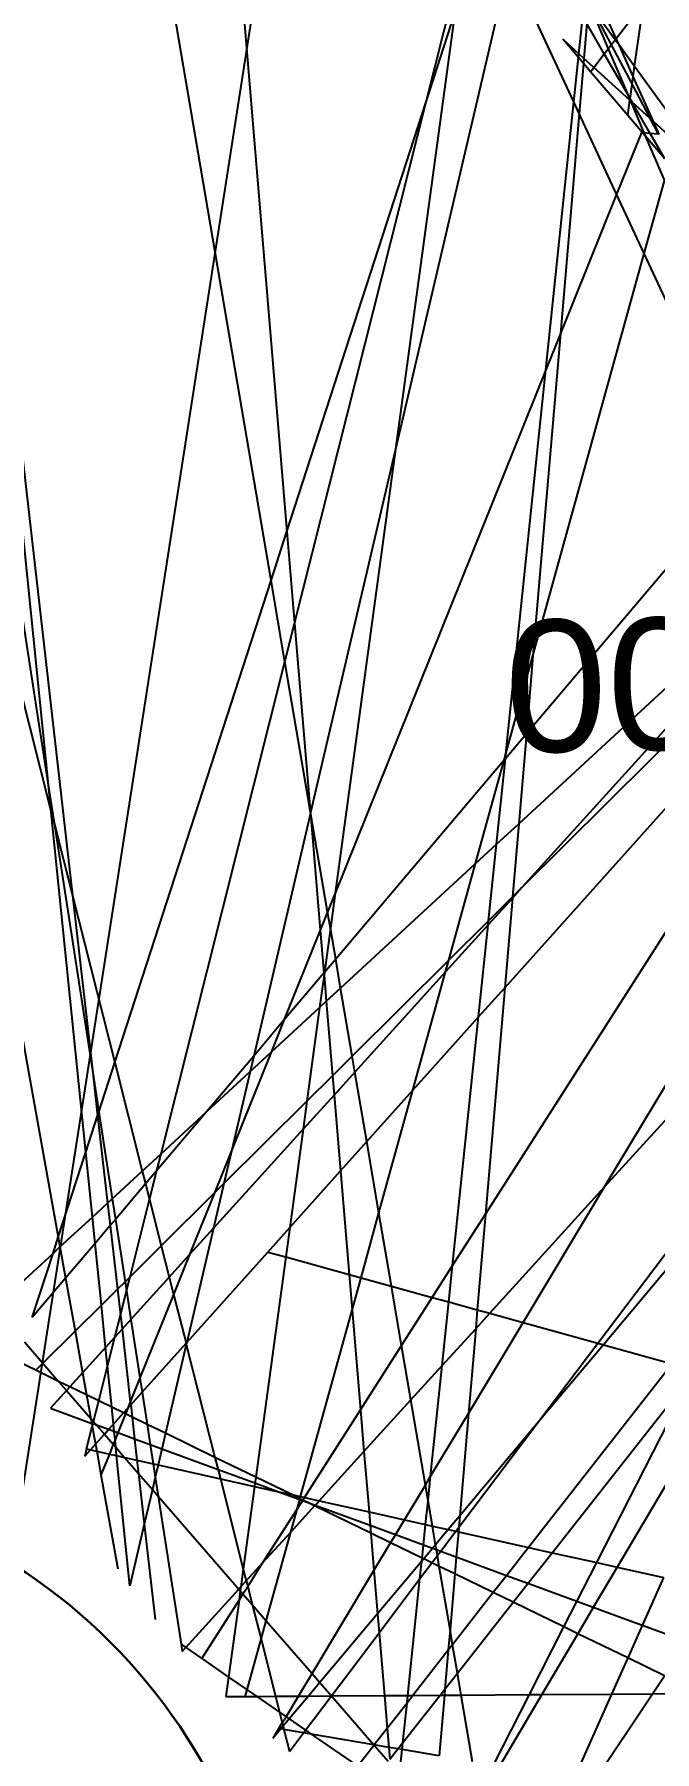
# Model space of a CAD drawing. Header units: metres. Extents: x 0 to 1324930, y 0 to 1631912.
# Drawn here: x 253727.38 to 253732.08, y 1630691.54 to 1630704.57 of the extents above; entities that cross this region are included whole.
import ezdxf
from ezdxf.enums import TextEntityAlignment as Align

# ---------------------------------------------------------------- set-up
doc = ezdxf.new("R2010")
doc.units = ezdxf.units.M
doc.header["$MEASUREMENT"] = 0
for name, color, linetype in [('A_revoir_geometrie_aberrante', 7, 'Continuous'), ('A_revoir_niveau_0', 7, 'Continuous'), ('limites_parcelles', 7, 'Continuous'), ('numero_parcelle', 7, 'Continuous')]:
    doc.layers.add(name, color=color, linetype=linetype)
doc.styles.add('Style-Arial', font='arial.ttf')

msp = doc.modelspace()

# ---------------------------------------------------------------- linework, layer by layer
at = {"layer": 'A_revoir_geometrie_aberrante'}
msp.add_line((253747.95549, 1630826.37614), (0, 0), dxfattribs=at)
at = {"layer": 'A_revoir_niveau_0', "color": 2, "lineweight": 30}
msp.add_circle((253724.90008, 1630689.32329), 4.31659, dxfattribs=at)
at = {"layer": 'limites_parcelles'}
for p, q in [((253725.95926, 1630708.72416), (253727.48991, 1630698.82619)), ((253729.17183, 1630700.42769), (253727.83658, 1630708.25913)), ((253728.68531, 1630708.04889), (253729.29207, 1630700.79901)), ((253725.69136, 1630705.8288), (253727.5584, 1630695.44537)), ((253725.69136, 1630705.8288), (253727.50563, 1630698.67129)), ((253727.48991, 1630698.82619), (253726.80373, 1630705.58878)), ((253726.80373, 1630705.58878), (253727.66616, 1630698.03794)), ((253730.97736, 1630705.11167), (253730.11549, 1630701.4228)), ((253730.34703, 1630704.05676), (253730.62166, 1630705.1471)), ((253731.46686, 1630704.05712), (253730.97736, 1630705.11167)), ((253731.58307, 1630704.79729), (253731.72701, 1630704.45953)), ((253731.60107, 1630704.77446), (253731.75062, 1630704.49018)), ((253731.78005, 1630704.52839), (253731.60107, 1630704.77446)), ((253730.56491, 1630704.72961), (253730.11549, 1630701.4228)), ((253730.34703, 1630704.05676), (253730.56491, 1630704.72961)), ((253731.5049, 1630704.42253), (253731.53441, 1630704.70595)), ((253731.56586, 1630704.6514), (253731.5434, 1630704.38756)), ((253731.6981, 1630704.42199), (253731.56586, 1630704.6514)), ((253731.78783, 1630704.53849), (253731.68797, 1630704.76052)), ((253731.78783, 1630704.53849), (253731.90126, 1630704.68576)), ((253731.92828, 1630704.3246), (253731.97512, 1630704.65988)), ((253731.50191, 1630704.3938), (253731.38274, 1630704.53348)), ((253731.38274, 1630704.53348), (253731.5049, 1630704.42253)), ((253731.75062, 1630704.49018), (253731.78005, 1630704.52839)), ((253731.78005, 1630704.52839), (253731.78783, 1630704.53849)), ((253731.81233, 1630704.48401), (253731.78005, 1630704.52839)), ((253731.81233, 1630704.48401), (253731.78783, 1630704.53849)), ((253731.46686, 1630704.05712), (253731.50191, 1630704.3938)), ((253731.50191, 1630704.3938), (253731.5049, 1630704.42253)), ((253731.54012, 1630704.34902), (253731.50191, 1630704.3938)), ((253731.5434, 1630704.38756), (253731.5049, 1630704.42253)), ((253731.5434, 1630704.38756), (253731.54012, 1630704.34902)), ((253731.61882, 1630704.31906), (253731.5434, 1630704.38756)), ((253731.61882, 1630704.31906), (253731.6981, 1630704.42199)), ((253731.6981, 1630704.42199), (253731.72701, 1630704.45953)), ((253731.87032, 1630704.12323), (253731.6981, 1630704.42199)), ((253731.72701, 1630704.45953), (253731.75062, 1630704.49018)), ((253731.72701, 1630704.45953), (253731.87032, 1630704.12323)), ((253731.75062, 1630704.49018), (253731.90927, 1630704.1886)), ((253731.91779, 1630704.24952), (253731.81233, 1630704.48401)), ((253731.92828, 1630704.3246), (253731.81233, 1630704.48401)), ((253731.54012, 1630704.34902), (253731.50776, 1630703.96901)), ((253731.5936, 1630704.28632), (253731.54012, 1630704.34902)), ((253731.5936, 1630704.28632), (253731.61882, 1630704.31906)), ((253731.87658, 1630703.95463), (253731.5936, 1630704.28632)), ((253731.89274, 1630704.07027), (253731.61882, 1630704.31906)), ((253731.90927, 1630704.1886), (253731.91779, 1630704.24952)), ((253731.91779, 1630704.24952), (253731.92828, 1630704.3246)), ((253732.07136, 1630703.90803), (253731.91779, 1630704.24952)), ((253732.31645, 1630703.79092), (253731.92828, 1630704.3246)), ((253731.87032, 1630704.12323), (253731.89278, 1630704.07054)), ((253731.89432, 1630704.0816), (253731.87032, 1630704.12323)), ((253731.89432, 1630704.0816), (253731.90927, 1630704.1886)), ((253731.90927, 1630704.1886), (253732.04361, 1630703.93323)), ((253729.29207, 1630700.79901), (253730.34703, 1630704.05676)), ((253729.35054, 1630700.10046), (253730.34703, 1630704.05676)), ((253731.25541, 1630702.02628), (253731.46686, 1630704.05712)), ((253731.50776, 1630703.96901), (253731.46686, 1630704.05712)), ((253731.87658, 1630703.95463), (253731.89274, 1630704.07027)), ((253731.89274, 1630704.07027), (253731.89278, 1630704.07054)), ((253731.89299, 1630704.07004), (253731.89274, 1630704.07027)), ((253731.89278, 1630704.07054), (253731.89432, 1630704.0816)), ((253731.89278, 1630704.07054), (253731.89299, 1630704.07004)), ((253731.89299, 1630704.07004), (253731.99852, 1630703.82242)), ((253731.90978, 1630704.05479), (253731.89299, 1630704.07004)), ((253731.90978, 1630704.05479), (253731.89432, 1630704.0816)), ((253732.04647, 1630703.81767), (253731.90978, 1630704.05479)), ((253732.04361, 1630703.93323), (253731.90978, 1630704.05479)), ((253731.50776, 1630703.96901), (253731.36567, 1630702.30026)), ((253731.79135, 1630703.35805), (253731.50776, 1630703.96901)), ((253731.98854, 1630703.82341), (253731.87658, 1630703.95463)), ((253732.04361, 1630703.93323), (253732.10759, 1630703.81161)), ((253732.07136, 1630703.90803), (253732.04361, 1630703.93323)), ((253732.11505, 1630703.81088), (253732.07136, 1630703.90803)), ((253732.18608, 1630703.80384), (253732.07136, 1630703.90803)), ((253731.97901, 1630703.82435), (253731.79135, 1630703.35805)), ((253731.98854, 1630703.82341), (253731.97901, 1630703.82435)), ((253732.00763, 1630703.80103), (253731.98854, 1630703.82341)), ((253731.99852, 1630703.82242), (253731.98854, 1630703.82341)), ((253731.99852, 1630703.82242), (253732.00763, 1630703.80103)), ((253732.04647, 1630703.81767), (253731.99852, 1630703.82242)), ((253732.00763, 1630703.80103), (253732.15342, 1630703.45893)), ((253732.15695, 1630703.62601), (253732.00763, 1630703.80103)), ((253732.15695, 1630703.62601), (253732.04647, 1630703.81767)), ((253732.10759, 1630703.81161), (253732.04647, 1630703.81767)), ((253731.79135, 1630703.35805), (253731.36567, 1630702.30026)), ((253732.00082, 1630702.90678), (253731.79135, 1630703.35805)), ((253732.00082, 1630702.90678), (253732.15342, 1630703.45893)), ((253731.15749, 1630699.85528), (253732.00082, 1630702.90678)), ((253732.77648, 1630701.23574), (253732.00082, 1630702.90678)), ((253731.36567, 1630702.30026), (253731.15749, 1630699.85528)), ((253731.36567, 1630702.30026), (253731.25541, 1630702.02628)), ((253731.25541, 1630702.02628), (253729.65802, 1630698.05686)), ((253730.95194, 1630699.11153), (253731.25541, 1630702.02628)), ((253730.11549, 1630701.4228), (253729.47185, 1630698.66801)), ((253730.11549, 1630701.4228), (253729.65802, 1630698.05686)), ((253732.77648, 1630701.23574), (253731.10706, 1630699.263)), ((253729.17183, 1630700.42769), (253729.29207, 1630700.79901)), ((253729.29207, 1630700.79901), (253729.35054, 1630700.10046)), ((253731.04914, 1630698.58277), (253733.12031, 1630700.49501)), ((253727.98747, 1630696.77035), (253729.17183, 1630700.42769)), ((253729.27724, 1630699.80945), (253729.17183, 1630700.42769)), ((253733.16158, 1630700.4061), (253731.07293, 1630698.0977)), ((253731.07293, 1630698.0977), (253733.23562, 1630700.24658)), ((253729.27724, 1630699.80945), (253729.35054, 1630700.10046)), ((253729.35054, 1630700.10046), (253729.46905, 1630698.68445)), ((253730.94323, 1630697.33893), (253733.34244, 1630700.01646)), ((253730.95194, 1630699.11153), (253731.15749, 1630699.85528)), ((253731.15749, 1630699.85528), (253731.10706, 1630699.263)), ((253728.33774, 1630696.07942), (253729.27724, 1630699.80945)), ((253729.46905, 1630698.68445), (253729.27724, 1630699.80945)), ((253730.79697, 1630695.62127), (253733.45162, 1630699.78124)), ((253731.10706, 1630699.263), (253730.94816, 1630699.07523)), ((253731.10706, 1630699.263), (253731.04914, 1630698.58277)), ((253731.70075, 1630695.82786), (253733.72407, 1630699.19429)), ((253730.93887, 1630699.06426), (253729.66162, 1630697.55494)), ((253730.72245, 1630698.28115), (253730.93887, 1630699.06426)), ((253730.88069, 1630698.42725), (253730.94816, 1630699.07523)), ((253730.93887, 1630699.06426), (253730.95194, 1630699.11153)), ((253730.94816, 1630699.07523), (253730.93887, 1630699.06426)), ((253730.94816, 1630699.07523), (253730.95194, 1630699.11153)), ((253727.50563, 1630698.67129), (253727.48991, 1630698.82619)), ((253727.48991, 1630698.82619), (253727.52675, 1630698.58795)), ((253727.76745, 1630696.09091), (253727.50563, 1630698.67129)), ((253727.50563, 1630698.67129), (253727.52675, 1630698.58795)), ((253729.4708, 1630698.66351), (253729.04022, 1630696.82064)), ((253729.46905, 1630698.68445), (253729.4708, 1630698.66351)), ((253729.47185, 1630698.66801), (253729.46905, 1630698.68445)), ((253729.47185, 1630698.66801), (253729.4708, 1630698.66351)), ((253729.4708, 1630698.66351), (253729.54506, 1630697.77617)), ((253729.60044, 1630697.91379), (253729.47185, 1630698.66801)), ((253727.52675, 1630698.58795), (253727.81975, 1630696.69325)), ((253727.52675, 1630698.58795), (253727.66616, 1630698.03794)), ((253730.88069, 1630698.42725), (253731.04914, 1630698.58277)), ((253731.04914, 1630698.58277), (253731.00182, 1630698.02703)), ((253730.72245, 1630698.28115), (253730.88069, 1630698.42725)), ((253730.82024, 1630697.84661), (253730.88069, 1630698.42725)), ((253731.70075, 1630695.82786), (253734.07452, 1630698.43929)), ((253729.69893, 1630697.33616), (253730.72245, 1630698.28115)), ((253730.51987, 1630697.54817), (253730.72245, 1630698.28115)), ((253727.66616, 1630698.03794), (253727.81975, 1630696.69325)), ((253727.66616, 1630698.03794), (253727.98747, 1630696.77035)), ((253729.65802, 1630698.05686), (253729.60044, 1630697.91379)), ((253729.65802, 1630698.05686), (253729.62166, 1630697.78934)), ((253731.00107, 1630698.01827), (253730.81692, 1630697.81475)), ((253730.82024, 1630697.84661), (253731.00182, 1630698.02703)), ((253731.00107, 1630698.01827), (253730.94323, 1630697.33893)), ((253731.07293, 1630698.0977), (253731.00107, 1630698.01827)), ((253731.00182, 1630698.02703), (253731.00107, 1630698.01827)), ((253731.00182, 1630698.02703), (253731.07293, 1630698.0977)), ((253729.60044, 1630697.91379), (253729.54506, 1630697.77617)), ((253729.62166, 1630697.78934), (253729.60044, 1630697.91379)), ((253731.64933, 1630694.64262), (253734.13243, 1630697.93117)), ((253729.54506, 1630697.77617), (253729.26962, 1630697.09171)), ((253729.54506, 1630697.77617), (253729.5724, 1630697.44951)), ((253729.62166, 1630697.78934), (253729.57606, 1630697.45383)), ((253729.66162, 1630697.55494), (253729.62166, 1630697.78934)), ((253730.81692, 1630697.81475), (253730.49531, 1630697.4593)), ((253730.51987, 1630697.54817), (253730.82024, 1630697.84661)), ((253730.74426, 1630697.11688), (253730.81692, 1630697.81475)), ((253730.81692, 1630697.81475), (253730.82024, 1630697.84661)), ((253729.66162, 1630697.55494), (253729.57606, 1630697.45383)), ((253729.69893, 1630697.33616), (253729.66162, 1630697.55494)), ((253729.78695, 1630696.81992), (253730.51987, 1630697.54817)), ((253730.49531, 1630697.4593), (253730.51987, 1630697.54817)), ((253729.5724, 1630697.44951), (253729.26962, 1630697.09171)), ((253729.57357, 1630697.43552), (253729.54015, 1630697.18957)), ((253729.57606, 1630697.45383), (253729.5724, 1630697.44951)), ((253729.5724, 1630697.44951), (253729.57357, 1630697.43552)), ((253729.57606, 1630697.45383), (253729.57357, 1630697.43552)), ((253729.57357, 1630697.43552), (253729.59028, 1630697.23586)), ((253730.49531, 1630697.4593), (253729.80753, 1630696.69916)), ((253730.24745, 1630696.56243), (253730.49531, 1630697.4593)), ((253730.74426, 1630697.11688), (253730.94323, 1630697.33893)), ((253730.94323, 1630697.33893), (253730.79697, 1630695.62127)), ((253729.54015, 1630697.18957), (253729.59028, 1630697.23586)), ((253729.59028, 1630697.23586), (253729.69893, 1630697.33616)), ((253729.59028, 1630697.23586), (253729.63752, 1630696.67145)), ((253729.78695, 1630696.81992), (253729.69893, 1630697.33616)), ((253729.26962, 1630697.09171), (253729.04022, 1630696.82064)), ((253729.17234, 1630696.84998), (253729.54015, 1630697.18957)), ((253729.26962, 1630697.09171), (253729.17234, 1630696.84998)), ((253729.54015, 1630697.18957), (253729.44353, 1630696.4787)), ((253730.24745, 1630696.56243), (253730.74426, 1630697.11688)), ((253730.5479, 1630695.23096), (253730.74426, 1630697.11688)), ((253733.7139, 1630697.04351), (253731.69086, 1630694.63115)), ((253729.04022, 1630696.82064), (253728.68179, 1630696.39707)), ((253729.17234, 1630696.84998), (253728.87369, 1630696.10785)), ((253729.01263, 1630696.70253), (253729.17234, 1630696.84998)), ((253729.04022, 1630696.82064), (253729.01263, 1630696.70253)), ((253729.63752, 1630696.67145), (253729.78695, 1630696.81992)), ((253729.80753, 1630696.69916), (253729.78695, 1630696.81992)), ((253727.81975, 1630696.69325), (253727.85697, 1630696.36736)), ((253727.81975, 1630696.69325), (253727.86589, 1630696.3949)), ((253727.86589, 1630696.3949), (253727.98747, 1630696.77035)), ((253727.98747, 1630696.77035), (253728.19582, 1630695.94839)), ((253728.68179, 1630696.39707), (253729.01263, 1630696.70253)), ((253729.01263, 1630696.70253), (253728.87369, 1630696.10785)), ((253729.80753, 1630696.69916), (253729.64979, 1630696.52482)), ((253729.89744, 1630696.17183), (253729.80753, 1630696.69916)), ((253729.44353, 1630696.4787), (253729.63752, 1630696.67145)), ((253729.63752, 1630696.67145), (253729.64979, 1630696.52482)), ((253729.89744, 1630696.17183), (253730.24745, 1630696.56243)), ((253729.9898, 1630695.63016), (253730.24745, 1630696.56243)), ((253728.81424, 1630695.85343), (253729.44353, 1630696.4787)), ((253729.64979, 1630696.52482), (253729.41445, 1630696.26472)), ((253729.44353, 1630696.4787), (253729.41445, 1630696.26472)), ((253729.64979, 1630696.52482), (253729.69797, 1630695.94921)), ((253727.76745, 1630696.09091), (253727.85697, 1630696.36736)), ((253727.85697, 1630696.36736), (253727.86589, 1630696.3949)), ((253727.85697, 1630696.36736), (253727.93259, 1630695.70536)), ((253727.86589, 1630696.3949), (253727.96753, 1630695.73762)), ((253728.68179, 1630696.39707), (253728.30585, 1630695.95283)), ((253728.33774, 1630696.07942), (253728.68179, 1630696.39707)), ((253729.41445, 1630696.26472), (253728.73485, 1630695.51361)), ((253729.41445, 1630696.26472), (253729.31321, 1630695.51981)), ((253729.69797, 1630695.94921), (253729.89744, 1630696.17183)), ((253729.9898, 1630695.63016), (253729.89744, 1630696.17183)), ((253727.5584, 1630695.44537), (253727.76745, 1630696.09091)), ((253727.81736, 1630695.59898), (253727.76745, 1630696.09091)), ((253728.19582, 1630695.94839), (253728.33774, 1630696.07942)), ((253728.30585, 1630695.95283), (253728.33774, 1630696.07942)), ((253728.87369, 1630696.10785), (253728.74269, 1630695.78233)), ((253728.87369, 1630696.10785), (253728.81424, 1630695.85343)), ((253727.96753, 1630695.73762), (253728.19582, 1630695.94839)), ((253728.19582, 1630695.94839), (253728.22031, 1630695.85175)), ((253728.30585, 1630695.95283), (253728.22031, 1630695.85175)), ((253728.25045, 1630695.73287), (253728.30585, 1630695.95283)), ((253729.31321, 1630695.51981), (253729.69797, 1630695.94921)), ((253729.69797, 1630695.94921), (253729.76372, 1630695.16357)), ((253728.22031, 1630695.85175), (253727.99167, 1630695.58156)), ((253728.22031, 1630695.85175), (253728.25045, 1630695.73287)), ((253728.33947, 1630695.38168), (253728.74269, 1630695.78233)), ((253728.74269, 1630695.78233), (253728.55421, 1630695.31397)), ((253728.81424, 1630695.85343), (253728.73485, 1630695.51361)), ((253728.74269, 1630695.78233), (253728.81424, 1630695.85343)), ((253730.8293, 1630694.86918), (253731.70075, 1630695.82786)), ((253731.0825, 1630694.79922), (253731.70075, 1630695.82786)), ((253727.81736, 1630695.59898), (253727.93259, 1630695.70536)), ((253727.93259, 1630695.70536), (253727.96753, 1630695.73762)), ((253727.93259, 1630695.70536), (253727.95207, 1630695.53477)), ((253727.96753, 1630695.73762), (253727.99167, 1630695.58156)), ((253728.10275, 1630695.14648), (253728.25045, 1630695.73287)), ((253728.25045, 1630695.73287), (253728.33947, 1630695.38168)), ((253727.57159, 1630695.37206), (253727.81736, 1630695.59898)), ((253727.8376, 1630695.3995), (253727.81736, 1630695.59898)), ((253727.95207, 1630695.53477), (253727.8376, 1630695.3995)), ((253727.99167, 1630695.58156), (253727.95207, 1630695.53477)), ((253727.95207, 1630695.53477), (253728.00726, 1630695.05159)), ((253727.99167, 1630695.58156), (253728.06478, 1630695.10875)), ((253729.14673, 1630695.33403), (253729.31321, 1630695.51981)), ((253729.31321, 1630695.51981), (253729.28285, 1630695.29642)), ((253729.85396, 1630695.13864), (253729.9898, 1630695.63016)), ((253730.08446, 1630695.07496), (253729.9898, 1630695.63016)), ((253730.5479, 1630695.23096), (253730.79697, 1630695.62127)), ((253730.79697, 1630695.62127), (253730.73515, 1630694.89519)), ((253727.51892, 1630695.32343), (253727.5584, 1630695.44537)), ((253727.5584, 1630695.44537), (253727.57159, 1630695.37206)), ((253727.8376, 1630695.3995), (253727.61413, 1630695.13543)), ((253727.88521, 1630694.93032), (253727.8376, 1630695.3995)), ((253728.73485, 1630695.51361), (253728.53281, 1630694.64889)), ((253728.73485, 1630695.51361), (253728.55421, 1630695.31397)), ((253727.12883, 1630694.96328), (253727.51892, 1630695.32343)), ((253727.36128, 1630694.83663), (253727.51892, 1630695.32343)), ((253727.51892, 1630695.32343), (253727.57159, 1630695.37206)), ((253727.57159, 1630695.37206), (253727.61413, 1630695.13543)), ((253728.10275, 1630695.14648), (253728.33947, 1630695.38168)), ((253728.33947, 1630695.38168), (253728.39987, 1630695.14339)), ((253728.55421, 1630695.31397), (253728.39987, 1630695.14339)), ((253728.55421, 1630695.31397), (253728.43299, 1630695.01274)), ((253728.53281, 1630694.64889), (253729.14673, 1630695.33403)), ((253729.28285, 1630695.29642), (253729.05583, 1630693.62606)), ((253729.14673, 1630695.33403), (253729.28285, 1630695.29642)), ((253729.28285, 1630695.29642), (253729.76372, 1630695.16357)), ((253727.61413, 1630695.13543), (253727.36128, 1630694.83663)), ((253727.61413, 1630695.13543), (253727.68651, 1630694.7329)), ((253728.06478, 1630695.10875), (253728.10275, 1630695.14648)), ((253728.07561, 1630695.03873), (253728.10275, 1630695.14648)), ((253728.39987, 1630695.14339), (253728.10912, 1630694.82205)), ((253728.39987, 1630695.14339), (253728.43299, 1630695.01274)), ((253729.76372, 1630695.16357), (253729.7863, 1630694.89382)), ((253729.76372, 1630695.16357), (253729.85396, 1630695.13864)), ((253729.7863, 1630694.89382), (253729.85396, 1630695.13864)), ((253729.85396, 1630695.13864), (253730.08446, 1630695.07496)), ((253730.39381, 1630694.98949), (253730.5479, 1630695.23096)), ((253730.51916, 1630694.95486), (253730.5479, 1630695.23096)), ((253727.88521, 1630694.93032), (253728.00726, 1630695.05159)), ((253728.00726, 1630695.05159), (253728.06478, 1630695.10875)), ((253728.00726, 1630695.05159), (253728.02959, 1630694.85603)), ((253728.02959, 1630694.85603), (253728.07561, 1630695.03873)), ((253728.06478, 1630695.10875), (253728.07561, 1630695.03873)), ((253728.07561, 1630695.03873), (253728.10912, 1630694.82205)), ((253728.43299, 1630695.01274), (253728.17772, 1630694.37842)), ((253728.43299, 1630695.01274), (253728.52689, 1630694.64228)), ((253730.16118, 1630694.62495), (253730.08446, 1630695.07496)), ((253730.08446, 1630695.07496), (253730.39381, 1630694.98949)), ((253727.68651, 1630694.7329), (253727.88521, 1630694.93032)), ((253727.91767, 1630694.61045), (253727.88521, 1630694.93032)), ((253729.39519, 1630693.47865), (253729.7863, 1630694.89382)), ((253729.7863, 1630694.89382), (253729.84965, 1630694.13677)), ((253730.16118, 1630694.62495), (253730.39381, 1630694.98949)), ((253730.39381, 1630694.98949), (253730.51916, 1630694.95486)), ((253730.46896, 1630694.47276), (253730.51916, 1630694.95486)), ((253730.51916, 1630694.95486), (253730.73515, 1630694.89519)), ((253730.73515, 1630694.89519), (253730.72298, 1630694.7522)), ((253730.72298, 1630694.7522), (253730.8293, 1630694.86918)), ((253730.73515, 1630694.89519), (253730.8293, 1630694.86918)), ((253730.8293, 1630694.86918), (253731.0825, 1630694.79922)), ((253727.98706, 1630694.68714), (253728.02959, 1630694.85603)), ((253728.04195, 1630694.74782), (253727.98706, 1630694.68714)), ((253728.02959, 1630694.85603), (253728.04195, 1630694.74782)), ((253728.10912, 1630694.82205), (253728.04195, 1630694.74782)), ((253728.04195, 1630694.74782), (253728.10483, 1630694.1973)), ((253728.10912, 1630694.82205), (253728.17772, 1630694.37842)), ((253730.46896, 1630694.47276), (253730.72298, 1630694.7522)), ((253730.6683, 1630694.11007), (253731.0825, 1630694.79922)), ((253730.72298, 1630694.7522), (253730.6683, 1630694.11007)), ((253731.0825, 1630694.79922), (253731.64933, 1630694.64262)), ((253727.30163, 1630694.65245), (253727.44228, 1630694.49022)), ((253727.44228, 1630694.49022), (253727.68651, 1630694.7329)), ((253727.68651, 1630694.7329), (253727.7432, 1630694.41763)), ((253727.91767, 1630694.61045), (253727.7432, 1630694.41763)), ((253727.98706, 1630694.68714), (253727.91767, 1630694.61045)), ((253727.93205, 1630694.46874), (253727.91767, 1630694.61045)), ((253727.93205, 1630694.46874), (253727.98706, 1630694.68714)), ((253728.19432, 1630694.27112), (253728.52689, 1630694.64228)), ((253728.52917, 1630694.63329), (253728.37158, 1630693.95881)), ((253728.52689, 1630694.64228), (253728.53281, 1630694.64889)), ((253728.52689, 1630694.64228), (253728.52917, 1630694.63329)), ((253728.53281, 1630694.64889), (253728.52917, 1630694.63329)), ((253728.52917, 1630694.63329), (253728.74633, 1630693.77657)), ((253729.84965, 1630694.13677), (253730.16118, 1630694.62495)), ((253730.23164, 1630694.21168), (253730.16118, 1630694.62495)), ((253731.18711, 1630694.03047), (253731.64933, 1630694.64262)), ((253731.69086, 1630694.63115), (253731.18711, 1630694.03047)), ((253731.64933, 1630694.64262), (253731.69086, 1630694.63115)), ((253731.69086, 1630694.63115), (253732.21255, 1630694.48702)), ((253727.38857, 1630694.43686), (253727.25315, 1630694.50272)), ((253727.38857, 1630694.43686), (253727.44228, 1630694.49022)), ((253727.44228, 1630694.49022), (253727.56144, 1630694.35279)), ((253730.23164, 1630694.21168), (253730.46896, 1630694.47276)), ((253730.38152, 1630693.63292), (253730.46896, 1630694.47276)), ((253732.21255, 1630694.48702), (253731.12411, 1630693.09322)), ((253727.56144, 1630694.35279), (253727.38857, 1630694.43686)), ((253727.56144, 1630694.35279), (253727.62168, 1630694.28332)), ((253727.64692, 1630694.31122), (253727.56144, 1630694.35279)), ((253727.7432, 1630694.41763), (253727.64692, 1630694.31122)), ((253727.7432, 1630694.41763), (253727.77339, 1630694.24972)), ((253727.86559, 1630694.20488), (253727.93205, 1630694.46874)), ((253727.96366, 1630694.15719), (253727.93205, 1630694.46874)), ((253728.17772, 1630694.37842), (253728.10483, 1630694.1973)), ((253728.17772, 1630694.37842), (253728.19432, 1630694.27112)), ((253731.30302, 1630693.05334), (253732.37489, 1630694.41731)), ((253731.64102, 1630692.97799), (253732.37489, 1630694.41731)), ((253732.63749, 1630694.36962), (253731.79532, 1630692.94359)), ((253727.62168, 1630694.28332), (253727.50004, 1630694.14889)), ((253727.64692, 1630694.31122), (253727.62168, 1630694.28332)), ((253727.62168, 1630694.28332), (253727.80547, 1630694.07134)), ((253727.77339, 1630694.24972), (253727.64692, 1630694.31122)), ((253727.77339, 1630694.24972), (253727.80547, 1630694.07134)), ((253727.86559, 1630694.20488), (253727.77339, 1630694.24972)), ((253728.10747, 1630694.1742), (253728.19432, 1630694.27112)), ((253728.19432, 1630694.27112), (253728.23212, 1630694.02663)), ((253727.50004, 1630694.14889), (253727.81214, 1630694.03424)), ((253727.82599, 1630694.04767), (253727.86559, 1630694.20488)), ((253727.96366, 1630694.15719), (253727.86559, 1630694.20488)), ((253727.97674, 1630694.0283), (253727.96366, 1630694.15719)), ((253728.05321, 1630694.11364), (253727.96366, 1630694.15719)), ((253727.97674, 1630694.0283), (253728.05321, 1630694.11364)), ((253728.06823, 1630694.10634), (253728.00997, 1630693.96157)), ((253728.05321, 1630694.11364), (253728.08581, 1630694.15003)), ((253728.06823, 1630694.10634), (253728.05321, 1630694.11364)), ((253728.08581, 1630694.15003), (253728.06823, 1630694.10634)), ((253728.11799, 1630694.08214), (253728.06823, 1630694.10634)), ((253728.10483, 1630694.1973), (253728.08581, 1630694.15003)), ((253728.08581, 1630694.15003), (253728.10747, 1630694.1742)), ((253728.10483, 1630694.1973), (253728.10747, 1630694.1742)), ((253728.10747, 1630694.1742), (253728.11799, 1630694.08214)), ((253728.11799, 1630694.08214), (253728.13709, 1630693.91487)), ((253728.23212, 1630694.02663), (253728.11799, 1630694.08214)), ((253729.42539, 1630693.47192), (253729.84965, 1630694.13677)), ((253729.84965, 1630694.13677), (253729.87612, 1630693.82056)), ((253729.87612, 1630693.82056), (253730.23164, 1630694.21168)), ((253730.34164, 1630693.56656), (253730.23164, 1630694.21168)), ((253730.38152, 1630693.63292), (253730.6683, 1630694.11007)), ((253730.6683, 1630694.11007), (253730.60213, 1630693.33291)), ((253727.77371, 1630693.84012), (253727.8165, 1630694.00999)), ((253727.80547, 1630694.07134), (253727.81214, 1630694.03424)), ((253727.80547, 1630694.07134), (253727.82599, 1630694.04767)), ((253727.81214, 1630694.03424), (253727.8165, 1630694.00999)), ((253727.82172, 1630694.03072), (253727.81214, 1630694.03424)), ((253727.8165, 1630694.00999), (253727.82172, 1630694.03072)), ((253727.8165, 1630694.00999), (253727.84054, 1630693.8763)), ((253727.82172, 1630694.03072), (253727.82599, 1630694.04767)), ((253727.84955, 1630694.0205), (253727.82172, 1630694.03072)), ((253727.82599, 1630694.04767), (253727.84955, 1630694.0205)), ((253727.84054, 1630693.8763), (253727.90866, 1630693.95232)), ((253727.84955, 1630694.0205), (253727.90866, 1630693.95232)), ((253727.93998, 1630693.98728), (253727.84955, 1630694.0205)), ((253727.90866, 1630693.95232), (253727.93998, 1630693.98728)), ((253727.90866, 1630693.95232), (253727.97531, 1630693.87545)), ((253727.93998, 1630693.98728), (253727.97674, 1630694.0283)), ((253727.98248, 1630693.97166), (253727.93998, 1630693.98728)), ((253727.98248, 1630693.97166), (253727.97674, 1630694.0283)), ((253727.98884, 1630693.90905), (253727.98248, 1630693.97166)), ((253728.00997, 1630693.96157), (253727.98248, 1630693.97166)), ((253728.00997, 1630693.96157), (253727.98884, 1630693.90905)), ((253728.13709, 1630693.91487), (253728.00997, 1630693.96157)), ((253728.23212, 1630694.02663), (253728.25617, 1630693.87112)), ((253728.37158, 1630693.95881), (253728.23212, 1630694.02663)), ((253728.37158, 1630693.95881), (253728.34359, 1630693.83901)), ((253728.74633, 1630693.77657), (253728.37158, 1630693.95881)), ((253730.59472, 1630693.24592), (253731.18711, 1630694.03047)), ((253731.18711, 1630694.03047), (253730.60213, 1630693.33291)), ((253727.77371, 1630693.84012), (253727.76026, 1630693.78671)), ((253727.76026, 1630693.78671), (253727.80239, 1630693.83373)), ((253727.77371, 1630693.84012), (253727.80239, 1630693.83373)), ((253727.80239, 1630693.83373), (253727.84054, 1630693.8763)), ((253727.80239, 1630693.83373), (253727.85011, 1630693.82309)), ((253727.84054, 1630693.8763), (253727.85011, 1630693.82309)), ((253727.85011, 1630693.82309), (253727.88227, 1630693.64424)), ((253727.85011, 1630693.82309), (253727.94567, 1630693.80179)), ((253727.97531, 1630693.87545), (253727.94567, 1630693.80179)), ((253727.98884, 1630693.90905), (253727.97531, 1630693.87545)), ((253727.97531, 1630693.87545), (253727.99449, 1630693.85332)), ((253727.99449, 1630693.85332), (253727.98884, 1630693.90905)), ((253728.00097, 1630693.78946), (253727.99449, 1630693.85332)), ((253727.99449, 1630693.85332), (253728.06157, 1630693.77595)), ((253728.13709, 1630693.91487), (253728.15535, 1630693.75505)), ((253728.25617, 1630693.87112), (253728.13709, 1630693.91487)), ((253728.25617, 1630693.87112), (253728.27836, 1630693.72762)), ((253728.34359, 1630693.83901), (253728.25617, 1630693.87112)), ((253728.34359, 1630693.83901), (253728.31563, 1630693.71932)), ((253728.77022, 1630693.68229), (253728.34359, 1630693.83901)), ((253727.94567, 1630693.80179), (253727.88227, 1630693.64424)), ((253727.94567, 1630693.80179), (253728.00097, 1630693.78946)), ((253728.10121, 1630692.80159), (253728.00097, 1630693.78946)), ((253728.00097, 1630693.78946), (253728.06157, 1630693.77595)), ((253728.06157, 1630693.77595), (253728.16682, 1630693.65456)), ((253728.06157, 1630693.77595), (253728.15535, 1630693.75505)), ((253728.15535, 1630693.75505), (253728.16682, 1630693.65456)), ((253728.15535, 1630693.75505), (253728.27836, 1630693.72762)), ((253728.27836, 1630693.72762), (253728.29398, 1630693.62666)), ((253728.27836, 1630693.72762), (253728.31563, 1630693.71932)), ((253728.31563, 1630693.71932), (253728.29398, 1630693.62666)), ((253728.31563, 1630693.71932), (253728.7875, 1630693.61412)), ((253728.74633, 1630693.77657), (253728.77022, 1630693.68229)), ((253729.05583, 1630693.62606), (253728.74633, 1630693.77657)), ((253729.53665, 1630693.44711), (253729.87612, 1630693.82056)), ((253729.87612, 1630693.82056), (253729.91442, 1630693.3629)), ((253727.88227, 1630693.64424), (253728.01031, 1630692.9321)), ((253728.16682, 1630693.65456), (253728.21071, 1630693.27029)), ((253728.16682, 1630693.65456), (253728.27212, 1630693.53311)), ((253728.29398, 1630693.62666), (253728.27212, 1630693.53311)), ((253728.29398, 1630693.62666), (253728.31633, 1630693.48213)), ((253728.77022, 1630693.68229), (253728.7875, 1630693.61412)), ((253729.04953, 1630693.57969), (253728.77022, 1630693.68229)), ((253728.7875, 1630693.61412), (253728.96112, 1630692.92919)), ((253728.7875, 1630693.61412), (253729.04636, 1630693.55641)), ((253729.04953, 1630693.57969), (253729.04636, 1630693.55641)), ((253729.05583, 1630693.62606), (253729.04953, 1630693.57969)), ((253729.21556, 1630693.5187), (253729.04953, 1630693.57969)), ((253729.32826, 1630693.49357), (253729.05583, 1630693.62606)), ((253730.18322, 1630693.30298), (253730.34164, 1630693.56656)), ((253730.34164, 1630693.56656), (253730.38152, 1630693.63292)), ((253730.36211, 1630693.44648), (253730.34164, 1630693.56656)), ((253730.36211, 1630693.44648), (253730.38152, 1630693.63292)), ((253728.27212, 1630693.53311), (253728.21071, 1630693.27029)), ((253728.27212, 1630693.53311), (253728.31633, 1630693.48213)), ((253728.31633, 1630693.48213), (253728.49004, 1630692.35878)), ((253728.31633, 1630693.48213), (253728.92761, 1630692.77709)), ((253729.04636, 1630693.55641), (253728.96112, 1630692.92919)), ((253729.04636, 1630693.55641), (253729.21556, 1630693.5187)), ((253729.38868, 1630693.4551), (253729.21556, 1630693.5187)), ((253729.21556, 1630693.5187), (253729.32826, 1630693.49357)), ((253729.39089, 1630693.46311), (253729.32826, 1630693.49357)), ((253729.32826, 1630693.49357), (253729.39519, 1630693.47865)), ((253729.36884, 1630693.3833), (253729.38868, 1630693.4551)), ((253729.36884, 1630693.3833), (253729.40972, 1630693.44737)), ((253729.38868, 1630693.4551), (253729.39089, 1630693.46311)), ((253729.40972, 1630693.44737), (253729.38868, 1630693.4551)), ((253729.39089, 1630693.46311), (253729.39519, 1630693.47865)), ((253729.41293, 1630693.4524), (253729.39089, 1630693.46311)), ((253729.39519, 1630693.47865), (253729.42539, 1630693.47192)), ((253729.40972, 1630693.44737), (253729.41293, 1630693.4524)), ((253729.46507, 1630693.42704), (253729.40972, 1630693.44737)), ((253729.41293, 1630693.4524), (253729.42539, 1630693.47192)), ((253729.46507, 1630693.42704), (253729.41293, 1630693.4524)), ((253729.42539, 1630693.47192), (253729.53665, 1630693.44711)), ((253729.50505, 1630693.41235), (253729.53665, 1630693.44711)), ((253729.53665, 1630693.44711), (253729.91442, 1630693.3629)), ((253730.34345, 1630693.26726), (253730.36211, 1630693.44648)), ((253730.39461, 1630693.25585), (253730.36211, 1630693.44648)), ((253729.11012, 1630692.97788), (253729.36884, 1630693.3833)), ((253729.32086, 1630693.20972), (253729.50206, 1630693.40905)), ((253729.32086, 1630693.20972), (253729.36884, 1630693.3833)), ((253729.50206, 1630693.40905), (253729.46507, 1630693.42704)), ((253729.50505, 1630693.41235), (253729.46507, 1630693.42704)), ((253729.50206, 1630693.40905), (253729.50505, 1630693.41235)), ((253729.92789, 1630693.20197), (253729.50206, 1630693.40905)), ((253729.92314, 1630693.25877), (253729.50505, 1630693.41235)), ((253729.91442, 1630693.3629), (253729.92314, 1630693.25877)), ((253729.91442, 1630693.3629), (253730.18322, 1630693.30298)), ((253730.11442, 1630693.18851), (253730.18322, 1630693.30298)), ((253730.18322, 1630693.30298), (253730.34345, 1630693.26726)), ((253730.60213, 1630693.33291), (253730.515, 1630693.22901)), ((253730.60213, 1630693.33291), (253730.59472, 1630693.24592)), ((253728.21071, 1630693.27029), (253728.10121, 1630692.80159)), ((253728.21071, 1630693.27029), (253728.29322, 1630692.54796)), ((253729.11012, 1630692.97788), (253729.32086, 1630693.20972)), ((253729.13515, 1630692.53772), (253729.32086, 1630693.20972)), ((253729.92314, 1630693.25877), (253729.92789, 1630693.20197)), ((253730.11442, 1630693.18851), (253729.92314, 1630693.25877)), ((253729.92789, 1630693.20197), (253729.95168, 1630692.91774)), ((253730.07849, 1630693.12873), (253729.92789, 1630693.20197)), ((253730.07849, 1630693.12873), (253730.11442, 1630693.18851)), ((253730.32711, 1630693.11037), (253730.11442, 1630693.18851)), ((253730.32711, 1630693.11037), (253730.34345, 1630693.26726)), ((253730.34345, 1630693.26726), (253730.39461, 1630693.25585)), ((253730.41876, 1630693.11425), (253730.39461, 1630693.25585)), ((253730.39461, 1630693.25585), (253730.515, 1630693.22901)), ((253730.515, 1630693.22901), (253730.41876, 1630693.11425)), ((253730.45649, 1630693.06285), (253730.57231, 1630693.21624)), ((253730.515, 1630693.22901), (253730.57231, 1630693.21624)), ((253730.57231, 1630693.21624), (253730.59472, 1630693.24592)), ((253730.57231, 1630693.21624), (253730.59182, 1630693.21189)), ((253730.59182, 1630693.21189), (253730.57541, 1630693.01916)), ((253730.59472, 1630693.24592), (253730.59182, 1630693.21189)), ((253730.59182, 1630693.21189), (253731.12411, 1630693.09322)), ((253729.95168, 1630692.91774), (253730.07849, 1630693.12873)), ((253730.31695, 1630693.01276), (253730.07849, 1630693.12873)), ((253730.31695, 1630693.01276), (253730.32711, 1630693.11037)), ((253730.39469, 1630693.08555), (253730.32711, 1630693.11037)), ((253730.39469, 1630693.08555), (253730.32881, 1630693.007)), ((253730.41876, 1630693.11425), (253730.39469, 1630693.08555)), ((253730.42558, 1630693.0742), (253730.39469, 1630693.08555)), ((253730.42558, 1630693.0742), (253730.41876, 1630693.11425)), ((253730.43286, 1630693.03155), (253730.42558, 1630693.0742)), ((253730.45649, 1630693.06285), (253730.42558, 1630693.0742)), ((253730.43286, 1630693.03155), (253730.45649, 1630693.06285)), ((253730.57541, 1630693.01916), (253730.45649, 1630693.06285)), ((253731.12411, 1630693.09322), (253730.95685, 1630692.87904)), ((253731.11918, 1630692.81941), (253731.30302, 1630693.05334)), ((253731.12411, 1630693.09322), (253731.30302, 1630693.05334)), ((253731.30302, 1630693.05334), (253731.64102, 1630692.97799)), ((253728.96112, 1630692.92919), (253728.9427, 1630692.7937)), ((253728.96112, 1630692.92919), (253728.98396, 1630692.83909)), ((253728.98396, 1630692.83909), (253729.11012, 1630692.97788)), ((253728.99464, 1630692.79692), (253729.11012, 1630692.97788)), ((253729.48249, 1630692.1371), (253729.95168, 1630692.91774)), ((253729.95168, 1630692.91774), (253729.97911, 1630692.59)), ((253730.31459, 1630692.99004), (253729.97911, 1630692.59)), ((253730.30068, 1630692.85651), (253730.31459, 1630692.99004)), ((253730.30068, 1630692.85651), (253730.39135, 1630692.97658)), ((253730.31459, 1630692.99004), (253730.31695, 1630693.01276)), ((253730.32881, 1630693.007), (253730.31459, 1630692.99004)), ((253730.32881, 1630693.007), (253730.31695, 1630693.01276)), ((253730.39135, 1630692.97658), (253730.32881, 1630693.007)), ((253730.39135, 1630692.97658), (253730.43286, 1630693.03155)), ((253730.44683, 1630692.9496), (253730.39135, 1630692.97658)), ((253730.44683, 1630692.9496), (253730.43286, 1630693.03155)), ((253730.52864, 1630692.46978), (253730.44683, 1630692.9496)), ((253730.56461, 1630692.89232), (253730.44683, 1630692.9496)), ((253730.57541, 1630693.01916), (253730.56461, 1630692.89232)), ((253730.95685, 1630692.87904), (253730.57541, 1630693.01916)), ((253731.4906, 1630692.68297), (253731.64102, 1630692.97799)), ((253731.79532, 1630692.94359), (253731.61452, 1630692.63745)), ((253731.64102, 1630692.97799), (253731.79532, 1630692.94359)), ((253731.79532, 1630692.94359), (253732.14763, 1630692.86505)), ((253728.92761, 1630692.77709), (253728.9427, 1630692.7937)), ((253728.9427, 1630692.7937), (253728.93871, 1630692.76429)), ((253728.9427, 1630692.7937), (253728.98396, 1630692.83909)), ((253728.95893, 1630692.74096), (253728.99464, 1630692.79692)), ((253728.98396, 1630692.83909), (253728.99464, 1630692.79692)), ((253728.99464, 1630692.79692), (253729.02944, 1630692.65964)), ((253729.99112, 1630692.44652), (253730.30068, 1630692.85651)), ((253730.20846, 1630691.97072), (253730.30068, 1630692.85651)), ((253730.56461, 1630692.89232), (253730.52864, 1630692.46978)), ((253730.85641, 1630692.75042), (253730.56461, 1630692.89232)), ((253730.95685, 1630692.87904), (253730.85641, 1630692.75042)), ((253731.11918, 1630692.81941), (253730.95685, 1630692.87904)), ((253731.0073, 1630692.67704), (253731.11918, 1630692.81941)), ((253731.4906, 1630692.68297), (253731.11918, 1630692.81941)), ((253732.14763, 1630692.86505), (253731.98538, 1630692.50121)), ((253728.52525, 1630692.33445), (253728.92761, 1630692.77709)), ((253728.64619, 1630692.25088), (253728.9292, 1630692.69437)), ((253728.9292, 1630692.69437), (253728.8498, 1630692.11018)), ((253728.92761, 1630692.77709), (253728.93871, 1630692.76429)), ((253728.93871, 1630692.76429), (253728.9292, 1630692.69437)), ((253728.9292, 1630692.69437), (253728.95893, 1630692.74096)), ((253728.93871, 1630692.76429), (253728.95893, 1630692.74096)), ((253728.95893, 1630692.74096), (253729.02944, 1630692.65964)), ((253729.02944, 1630692.65964), (253729.09613, 1630692.39655)), ((253729.02944, 1630692.65964), (253729.13515, 1630692.53772)), ((253730.85641, 1630692.75042), (253730.5481, 1630692.35562)), ((253730.58494, 1630692.13957), (253731.0073, 1630692.67704)), ((253731.0073, 1630692.67704), (253730.85641, 1630692.75042)), ((253731.39215, 1630692.48988), (253731.0073, 1630692.67704)), ((253731.39215, 1630692.48988), (253731.4906, 1630692.68297)), ((253731.61452, 1630692.63745), (253731.4906, 1630692.68297)), ((253729.09613, 1630692.39655), (253729.13515, 1630692.53772)), ((253729.13515, 1630692.53772), (253729.48249, 1630692.1371)), ((253729.97911, 1630692.59), (253729.54187, 1630692.06862)), ((253729.97911, 1630692.59), (253729.99112, 1630692.44652)), ((253731.61452, 1630692.63745), (253731.49721, 1630692.43879)), ((253731.98538, 1630692.50121), (253731.61452, 1630692.63745)), ((253728.99018, 1630692.01318), (253729.09613, 1630692.39655)), ((253729.09613, 1630692.39655), (253729.20577, 1630691.96399)), ((253729.62948, 1630691.96758), (253729.99112, 1630692.44652)), ((253729.99112, 1630692.44652), (253730.03104, 1630691.96953)), ((253730.52864, 1630692.46978), (253730.51534, 1630692.31367)), ((253730.5481, 1630692.35562), (253730.52864, 1630692.46978)), ((253731.1306, 1630691.9769), (253731.39215, 1630692.48988)), ((253731.49721, 1630692.43879), (253731.2248, 1630691.97753)), ((253731.49721, 1630692.43879), (253731.39215, 1630692.48988)), ((253731.87551, 1630692.25482), (253731.49721, 1630692.43879)), ((253731.98538, 1630692.50121), (253731.87551, 1630692.25482)), ((253732.32514, 1630692.3764), (253731.98538, 1630692.50121)), ((253728.49004, 1630692.35878), (253728.49838, 1630692.30489)), ((253728.49004, 1630692.35878), (253728.52525, 1630692.33445)), ((253728.49838, 1630692.30489), (253728.52525, 1630692.33445)), ((253728.52525, 1630692.33445), (253728.64619, 1630692.25088)), ((253730.51534, 1630692.31367), (253730.24773, 1630691.97098)), ((253730.51534, 1630692.31367), (253730.49026, 1630692.01909)), ((253730.5481, 1630692.35562), (253730.51534, 1630692.31367)), ((253730.58494, 1630692.13957), (253730.5481, 1630692.35562)), ((253728.64619, 1630692.25088), (253728.8498, 1630692.11018)), ((253729.37915, 1630691.96516), (253729.48249, 1630692.1371)), ((253729.48249, 1630692.1371), (253729.54187, 1630692.06862)), ((253730.49026, 1630692.01909), (253730.58494, 1630692.13957)), ((253730.61326, 1630691.97343), (253730.58494, 1630692.13957)), ((253731.87551, 1630692.25482), (253731.75344, 1630691.98108)), ((253732.15382, 1630692.11948), (253731.87551, 1630692.25482)), ((253728.8498, 1630692.11018), (253728.82959, 1630691.96147)), ((253728.8498, 1630692.11018), (253728.99018, 1630692.01318)), ((253728.97616, 1630691.96245), (253728.99018, 1630692.01318)), ((253728.99018, 1630692.01318), (253729.06274, 1630691.96303)), ((253729.54187, 1630692.06862), (253729.45553, 1630691.96567)), ((253729.54187, 1630692.06862), (253729.62948, 1630691.96758)), ((253730.45354, 1630691.97236), (253730.49026, 1630692.01909)), ((253730.49026, 1630692.01909), (253730.4863, 1630691.97258)), ((253732.06291, 1630691.98316), (253732.15382, 1630692.11948)), ((253728.82959, 1630691.96147), (253728.97616, 1630691.96245)), ((253728.97616, 1630691.96245), (253729.06274, 1630691.96303)), ((253729.06274, 1630691.96303), (253729.20577, 1630691.96399)), ((253729.06274, 1630691.96303), (253729.23644, 1630691.843)), ((253729.20577, 1630691.96399), (253729.37915, 1630691.96516)), ((253729.20577, 1630691.96399), (253729.23644, 1630691.843)), ((253729.2854, 1630691.80917), (253729.37915, 1630691.96516)), ((253729.45553, 1630691.96567), (253729.31002, 1630691.79216)), ((253729.37915, 1630691.96516), (253729.45553, 1630691.96567)), ((253729.43291, 1630691.70724), (253729.62891, 1630691.96683)), ((253729.45553, 1630691.96567), (253729.62891, 1630691.96683)), ((253729.62891, 1630691.96683), (253729.62948, 1630691.96758)), ((253729.62891, 1630691.96683), (253729.63012, 1630691.96684)), ((253729.62948, 1630691.96758), (253729.63012, 1630691.96684)), ((253729.63012, 1630691.96684), (253730.03104, 1630691.96953)), ((253729.63012, 1630691.96684), (253729.95147, 1630691.5962)), ((253730.03104, 1630691.96953), (253730.20846, 1630691.97072)), ((253730.03104, 1630691.96953), (253730.0519, 1630691.72021)), ((253730.20245, 1630691.91299), (253730.0519, 1630691.72021)), ((253730.17122, 1630691.61311), (253730.45354, 1630691.97236)), ((253730.17122, 1630691.61311), (253730.20245, 1630691.91299)), ((253730.24773, 1630691.97098), (253730.20245, 1630691.91299)), ((253730.20245, 1630691.91299), (253730.20846, 1630691.97072)), ((253730.20846, 1630691.97072), (253730.24773, 1630691.97098)), ((253730.24773, 1630691.97098), (253730.45354, 1630691.97236)), ((253730.4863, 1630691.97258), (253730.44704, 1630691.51153)), ((253730.45354, 1630691.97236), (253730.4863, 1630691.97258)), ((253730.4863, 1630691.97258), (253730.61326, 1630691.97343)), ((253730.61326, 1630691.97343), (253731.1306, 1630691.9769)), ((253730.69937, 1630691.46842), (253730.61326, 1630691.97343)), ((253730.85756, 1630691.44139), (253731.1306, 1630691.9769)), ((253731.2248, 1630691.97753), (253730.90354, 1630691.43354)), ((253731.1306, 1630691.9769), (253731.2248, 1630691.97753)), ((253731.2248, 1630691.97753), (253731.75344, 1630691.98108)), ((253731.75344, 1630691.98108), (253731.4664, 1630691.33737)), ((253731.6153, 1630691.31193), (253732.06291, 1630691.98316)), ((253731.75344, 1630691.98108), (253732.06291, 1630691.98316)), ((253732.06291, 1630691.98316), (253732.39993, 1630691.98542)), ((253729.23134, 1630691.71923), (253729.25699, 1630691.76192)), ((253729.23644, 1630691.843), (253729.25699, 1630691.76192)), ((253729.23644, 1630691.843), (253729.2854, 1630691.80917)), ((253729.25699, 1630691.76192), (253729.2854, 1630691.80917)), ((253729.25699, 1630691.76192), (253729.26342, 1630691.73658)), ((253729.31002, 1630691.79216), (253729.26342, 1630691.73658)), ((253729.2854, 1630691.80917), (253729.31002, 1630691.79216)), ((253729.31002, 1630691.79216), (253729.43291, 1630691.70724)), ((253729.18699, 1630691.64545), (253729.23134, 1630691.71923)), ((253729.24667, 1630691.71661), (253729.18699, 1630691.64545)), ((253729.24667, 1630691.71661), (253729.23134, 1630691.71923)), ((253729.26342, 1630691.73658), (253729.24667, 1630691.71661)), ((253729.26947, 1630691.71272), (253729.24667, 1630691.71661)), ((253729.26342, 1630691.73658), (253729.26947, 1630691.71272)), ((253729.26947, 1630691.71272), (253729.31158, 1630691.54656)), ((253729.41789, 1630691.68736), (253729.26947, 1630691.71272)), ((253729.31158, 1630691.54656), (253729.41789, 1630691.68736)), ((253729.41789, 1630691.68736), (253729.43291, 1630691.70724)), ((253729.47606, 1630691.67742), (253729.41789, 1630691.68736)), ((253729.43291, 1630691.70724), (253729.47606, 1630691.67742)), ((253729.47606, 1630691.67742), (253729.82837, 1630691.43397)), ((253729.95147, 1630691.5962), (253729.47606, 1630691.67742)), ((253730.0519, 1630691.72021), (253729.95463, 1630691.59566)), ((253730.0519, 1630691.72021), (253730.06389, 1630691.57699)), ((253730.1335, 1630691.5651), (253730.17122, 1630691.61311)), ((253730.16565, 1630691.55961), (253730.17122, 1630691.61311)), ((253729.95336, 1630691.59402), (253729.82837, 1630691.43397)), ((253729.95147, 1630691.5962), (253729.95336, 1630691.59402)), ((253729.95463, 1630691.59566), (253729.95147, 1630691.5962)), ((253729.95463, 1630691.59566), (253729.95336, 1630691.59402)), ((253729.95336, 1630691.59402), (253730.05977, 1630691.47129)), ((253730.06389, 1630691.57699), (253729.95463, 1630691.59566)), ((253730.06389, 1630691.57699), (253730.07149, 1630691.4862)), ((253730.1335, 1630691.5651), (253730.06389, 1630691.57699)), ((253730.07149, 1630691.4862), (253730.1335, 1630691.5651)), ((253730.16565, 1630691.55961), (253730.1335, 1630691.5651)), ((253730.14609, 1630691.37173), (253730.16565, 1630691.55961)), ((253730.44704, 1630691.51153), (253730.16565, 1630691.55961))]:
    msp.add_line(p, q, dxfattribs=at)

# ---------------------------------------------------------------- texts
at = {"layer": 'numero_parcelle', "color": 5, "lineweight": 0, "style": 'Style-Arial'}
msp.add_text('00938', height=1, rotation=1.13223, dxfattribs=at).set_placement((253730.93246, 1630700.1205, 22.11556), align=Align.TOP_LEFT)

doc.saveas('drawing.dxf')
